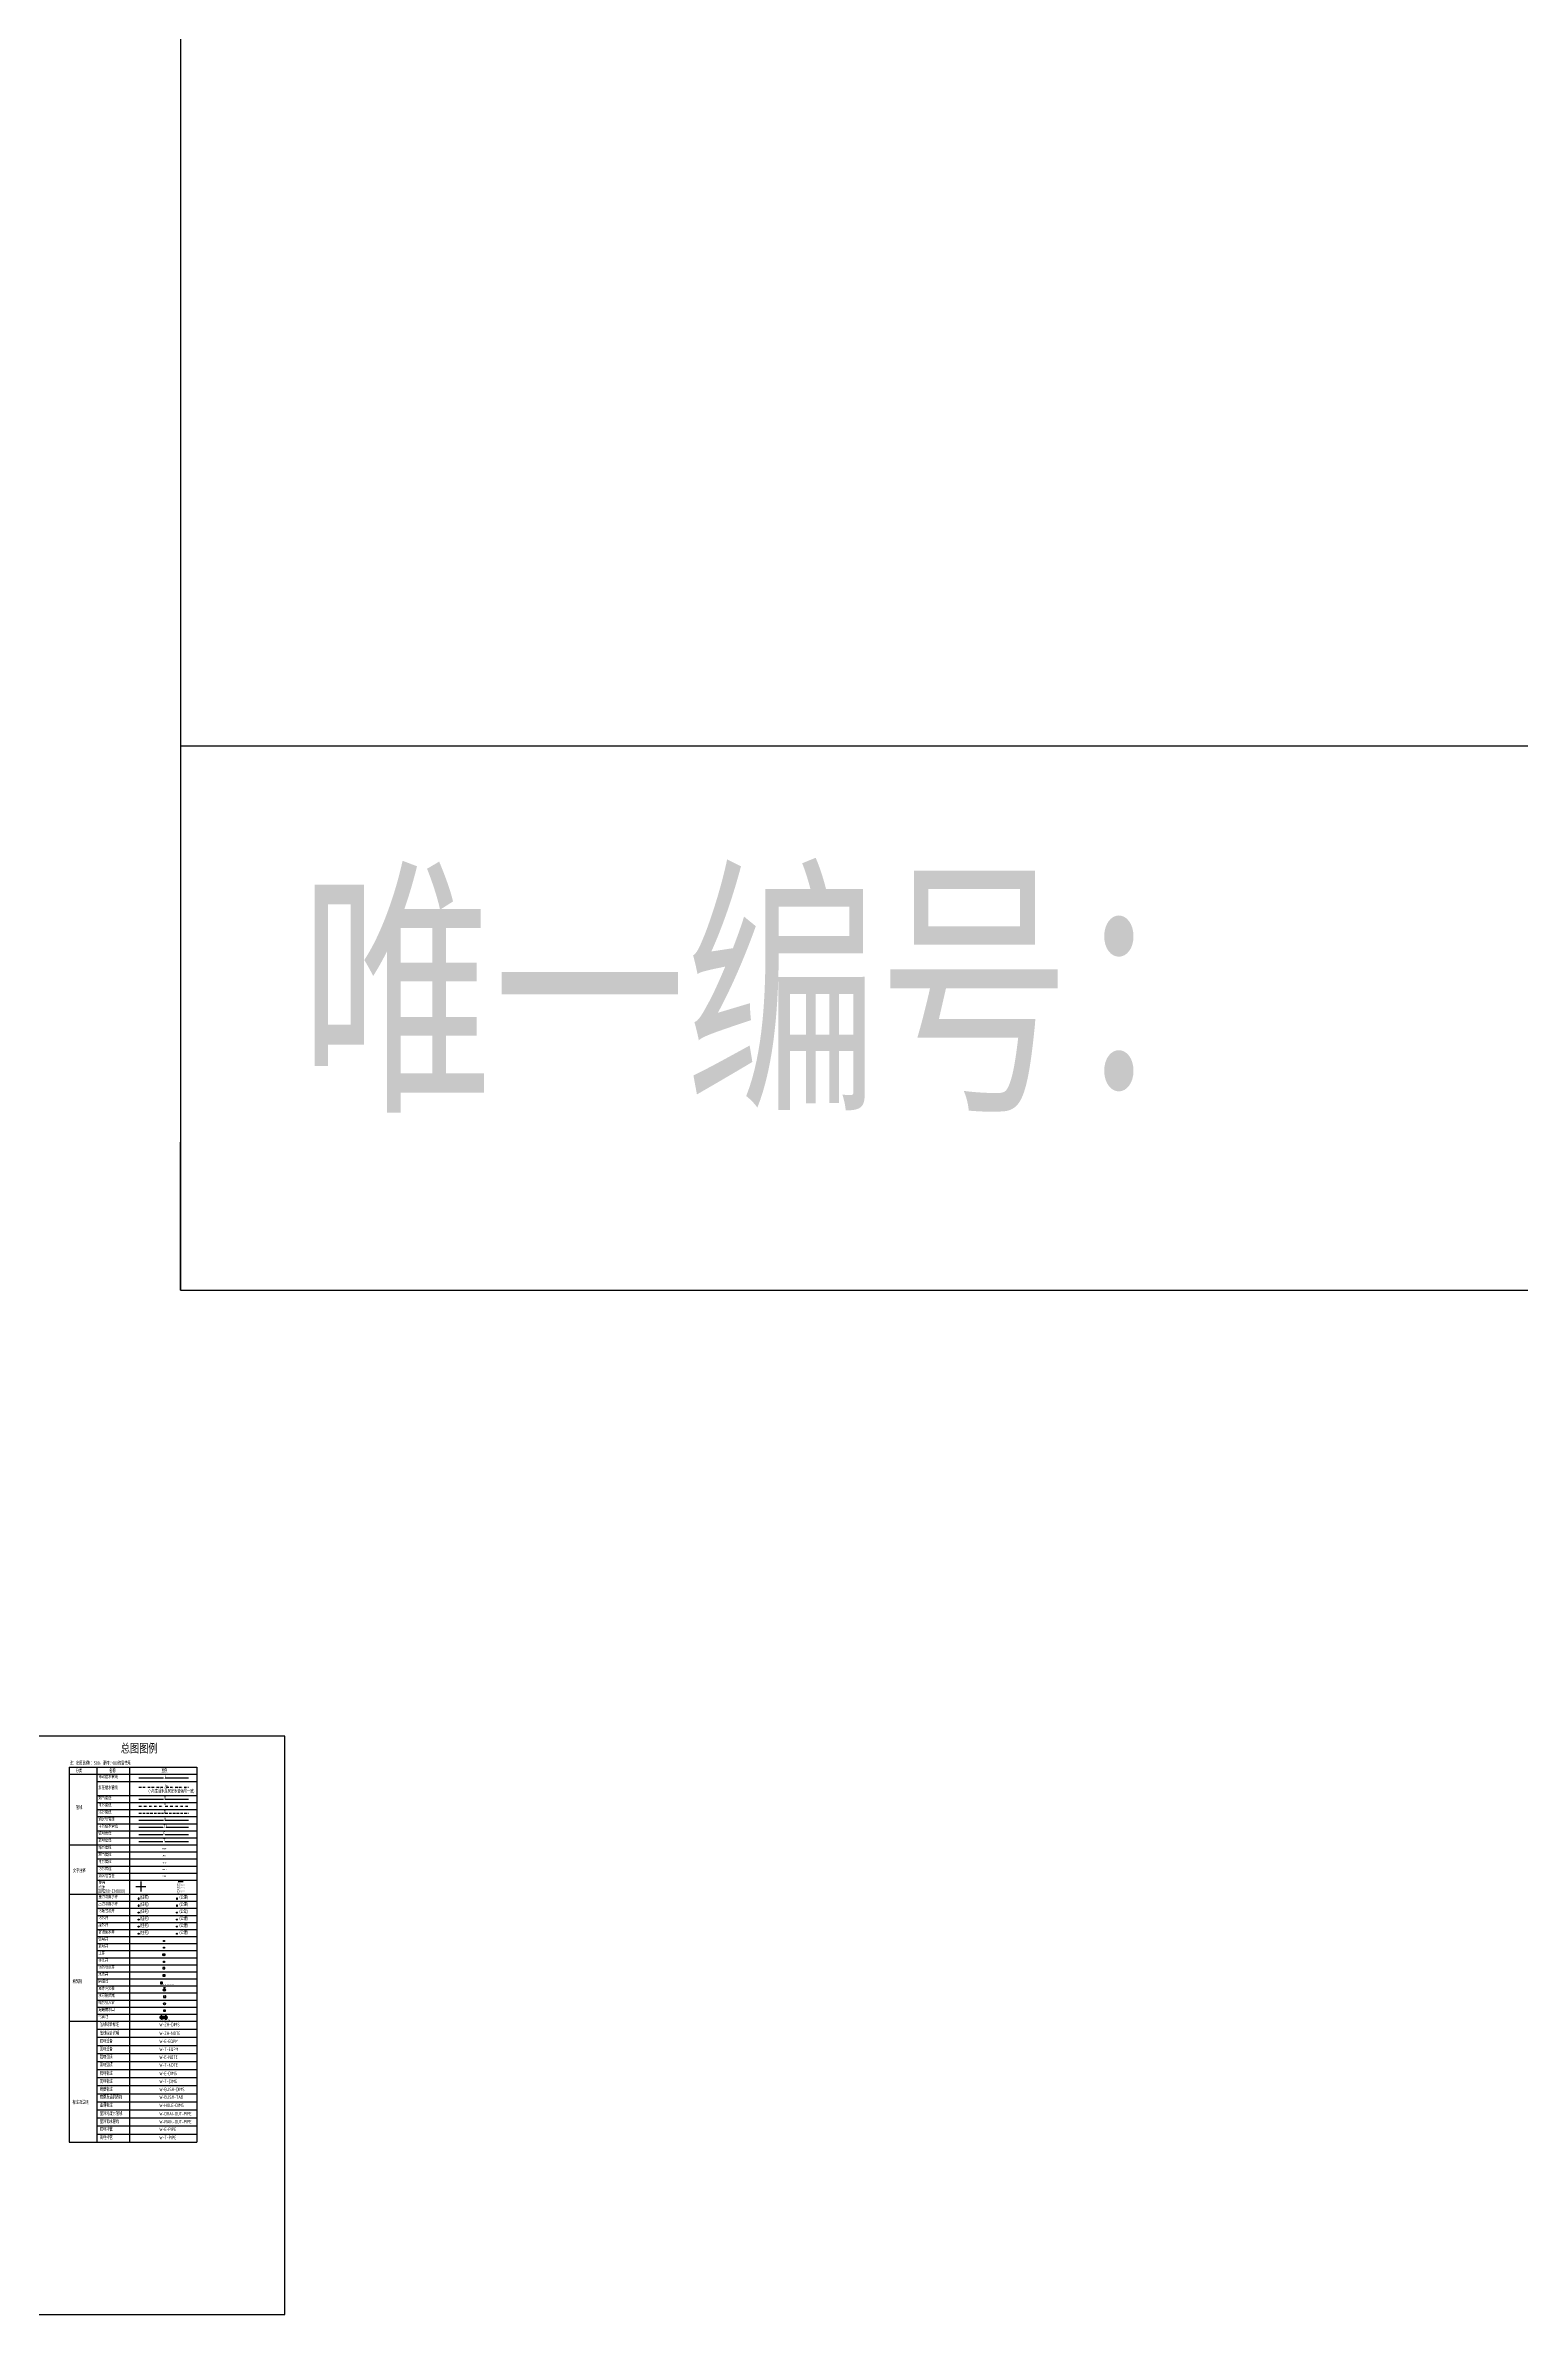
# Model space of a CAD drawing. Header units: millimetres. Extents: x -104227 to 2378000, y -101687 to 2248640.
# Drawn here: x -13395 to 133053, y -101687 to 123524 of the extents above; entities that cross this region are included whole.
import ezdxf
from ezdxf.enums import TextEntityAlignment as Align

# ---------------------------------------------------------------- set-up
doc = ezdxf.new("R2010")
doc.units = ezdxf.units.MM
doc.header["$LTSCALE"] = 500
for name, pattern in [('BORDER', [1.75, 0.5, -0.25, 0.5, -0.25, 0, -0.25]), ('CONTINOUS', [0]), ('DASH', [0.35, 0.25, -0.1]), ('DASHDOT', [1, 0.5, -0.25, 0, -0.25]), ('DASHED', [0.75, 0.5, -0.25])]:
    doc.linetypes.add(name, pattern=pattern)
doc.layers.get('DEFPOINTS').update_dxf_attribs({"color": 9})
doc.layers.add('C-XREF-SLCT', color=7, linetype='Continuous', plot=False)
doc.layers.add('W-HOLE-DIMS', color=120, linetype='Continuous', plot=False)
for name, color, linetype in [('W-BUSH-DIMS', 140, 'Continuous'), ('W-BUSH-TAB', 150, 'Continuous'), ('W-DRAI-DIMS', 51, 'Continuous'), ('W-DRAI-DOME-PIPE', 4, 'DASHED'), ('W-DRAI-EQPM', 50, 'Continuous'), ('W-DRAI-NOTE', 50, 'Continuous'), ('W-DRAI-OUT-PIPE', 4, 'DASHED'), ('W-E-DIMS', 200, 'Continuous'), ('W-E-EQPM', 30, 'Continuous'), ('W-E-NOTE', 80, 'Continuous'), ('W-E-PIPE', 4, 'Continuous'), ('W-FRPT-HYDT', 140, 'Continuous'), ('W-FRPT-HYDT-DIMS', 61, 'Continuous'), ('W-FRPT-HYDT-EQPM', 60, 'Continuous'), ('W-FRPT-HYDT-PIPE', 1, 'Continuous'), ('W-FRPT-NOTE', 60, 'Continuous'), ('W-GAS-DIMS', 201, 'Continuous'), ('W-GAS-NOTE', 200, 'Continuous'), ('W-GAS-PIPE', 2, 'Continuous'), ('W-gx-EN-note', 7, 'CONTINOUS'), ('W-gx-ET-note', 7, 'CONTINOUS'), ('W-NOTE', 40, 'Continuous'), ('W-NOTE-NAME', 40, 'Continuous'), ('W-RAIN-DIMS', 61, 'Continuous'), ('W-RAIN-EQPM', 60, 'Continuous'), ('W-RAIN-NOTE', 60, 'Continuous'), ('W-RAIN-OUT-PIPE', 6, 'DASHDOT'), ('W-RAIN-PIPE', 6, 'DASHDOT'), ('W-RECL-PIPE', 6, 'Continuous'), ('W-T-DIMS', 140, 'Continuous'), ('W-T-EQPM', 20, 'Continuous'), ('W-T-NOTE', 130, 'Continuous'), ('W-T-PIPE', 6, 'Continuous'), ('W-WSUP-COOL-PIPE', 3, 'Continuous'), ('W-WSUP-DIMS', 41, 'Continuous'), ('W-WSUP-EQPM', 40, 'Continuous'), ('W-WSUP-NOTE', 40, 'Continuous'), ('W-ZH-DIMS', 7, 'Continuous'), ('W-ZH-NOTE', 10, 'Continuous')]:
    doc.layers.add(name, color=color, linetype=linetype)
doc.styles.add('Acs', font='', dxfattribs={"width": 0.7})
doc.styles.add('TH-STYLE1', font='', dxfattribs={"width": 0.8})
doc.styles.add('TH-STYLE3', font='tssdeng.shx', dxfattribs={"width": 0.7, "bigfont": 'tssdchn.shx'})
doc.styles.add('W-text', font='', dxfattribs={"width": 0.8})
doc.styles.get('Acs').set_extended_font_data('SimSun')
doc.styles.get('TH-STYLE1').set_extended_font_data('SimSun')
doc.styles.get('W-text').set_extended_font_data('SimSun')
doc.dimstyles.new('w-DN200', dxfattribs={"dimtxt": 1.2, "dimasz": 0.5, "dimexe": 0.5, "dimexo": 0.5, "dimgap": 0.05, "dimtad": 1, "dimdec": 1, "dimzin": 0, "dimdsep": 46, "dimtxsty": 'W-text', "dimblk": 'ARCHTICK', "dimcen": 0.09, "dimdle": 0.5, "dimse1": 1, "dimse2": 1, "dimsd1": 1, "dimsd2": 1, "dimclrd": 256, "dimclre": 256, "dimclrt": 256, "dimadec": 0, "dimazin": 0, "dimtfac": 1, "dimtdec": 1, "dimtmove": 2, "dimatfit": 2, "dimfxl": 0.5, "dimtolj": 1, "dimlwd": -1, "dimlwe": -1, "dimarcsym": 0})
doc.dimstyles.new('w-DN300', dxfattribs={"dimtxt": 1.2, "dimasz": 0.5, "dimexe": 0.5, "dimexo": 0.5, "dimgap": 0.05, "dimtad": 1, "dimdec": 1, "dimzin": 0, "dimdsep": 46, "dimtxsty": 'W-text', "dimblk": 'ARCHTICK', "dimcen": 0.09, "dimdle": 0.5, "dimse1": 1, "dimse2": 1, "dimsd1": 1, "dimsd2": 1, "dimclrd": 256, "dimclre": 256, "dimclrt": 256, "dimadec": 0, "dimazin": 0, "dimtfac": 1, "dimtdec": 1, "dimtmove": 2, "dimatfit": 2, "dimfxl": 0.5, "dimtolj": 1, "dimlwd": -1, "dimlwe": -1, "dimarcsym": 0})
doc.dimstyles.new('w-DN400', dxfattribs={"dimtxt": 1.2, "dimasz": 0.5, "dimexe": 0.5, "dimexo": 0.5, "dimgap": 0.05, "dimtad": 1, "dimdec": 1, "dimzin": 0, "dimdsep": 46, "dimtxsty": 'W-text', "dimblk": 'ARCHTICK', "dimcen": 0.09, "dimdle": 0.5, "dimse1": 1, "dimse2": 1, "dimsd1": 1, "dimsd2": 1, "dimclrd": 256, "dimclre": 256, "dimclrt": 256, "dimadec": 0, "dimazin": 0, "dimtfac": 1, "dimtdec": 1, "dimtmove": 2, "dimatfit": 2, "dimfxl": 0.5, "dimtolj": 1, "dimlwd": -1, "dimlwe": -1, "dimarcsym": 0})
doc.dimstyles.new('w-DN500', dxfattribs={"dimtxt": 1.2, "dimasz": 0.5, "dimexe": 0.5, "dimexo": 0.5, "dimgap": 0.05, "dimtad": 1, "dimdec": 1, "dimzin": 0, "dimdsep": 46, "dimtxsty": 'W-text', "dimblk": 'ARCHTICK', "dimcen": 0.09, "dimdle": 0.5, "dimse1": 1, "dimse2": 1, "dimsd1": 1, "dimsd2": 1, "dimclrd": 256, "dimclre": 256, "dimclrt": 256, "dimadec": 0, "dimazin": 0, "dimtfac": 1, "dimtdec": 1, "dimtmove": 2, "dimatfit": 2, "dimfxl": 0.5, "dimtolj": 1, "dimlwd": -1, "dimlwe": -1, "dimarcsym": 0})
doc.dimstyles.new('w-DN600', dxfattribs={"dimtxt": 1.2, "dimasz": 0.5, "dimexe": 0.5, "dimexo": 0.5, "dimgap": 0.05, "dimtad": 1, "dimdec": 1, "dimzin": 0, "dimdsep": 46, "dimtxsty": 'W-text', "dimblk": 'ARCHTICK', "dimcen": 0.09, "dimdle": 0.5, "dimse1": 1, "dimse2": 1, "dimsd1": 1, "dimsd2": 1, "dimclrd": 256, "dimclre": 256, "dimclrt": 256, "dimadec": 0, "dimazin": 0, "dimtfac": 1, "dimtdec": 1, "dimtmove": 2, "dimatfit": 2, "dimfxl": 0.5, "dimtolj": 1, "dimlwd": -1, "dimlwe": -1, "dimarcsym": 0})
doc.dimstyles.new('w-DN700', dxfattribs={"dimtxt": 1.2, "dimasz": 0.5, "dimexe": 0.5, "dimexo": 0.5, "dimgap": 0.05, "dimtad": 1, "dimdec": 1, "dimzin": 0, "dimdsep": 46, "dimtxsty": 'W-text', "dimblk": 'ARCHTICK', "dimcen": 0.09, "dimdle": 0.5, "dimse1": 1, "dimse2": 1, "dimsd1": 1, "dimsd2": 1, "dimclrd": 256, "dimclre": 256, "dimclrt": 256, "dimadec": 0, "dimazin": 0, "dimtfac": 1, "dimtdec": 1, "dimtmove": 2, "dimatfit": 2, "dimfxl": 0.5, "dimtolj": 1, "dimlwd": -1, "dimlwe": -1, "dimarcsym": 0})
doc.dimstyles.new('w-DN800', dxfattribs={"dimtxt": 1.2, "dimasz": 0.5, "dimexe": 0.5, "dimexo": 0.5, "dimgap": 0.05, "dimtad": 1, "dimdec": 1, "dimzin": 0, "dimdsep": 46, "dimtxsty": 'W-text', "dimblk": 'ARCHTICK', "dimcen": 0.09, "dimdle": 0.5, "dimse1": 1, "dimse2": 1, "dimsd1": 1, "dimsd2": 1, "dimclrd": 256, "dimclre": 256, "dimclrt": 256, "dimadec": 0, "dimazin": 0, "dimtfac": 1, "dimtdec": 1, "dimtmove": 2, "dimatfit": 2, "dimfxl": 0.5, "dimtolj": 1, "dimlwd": -1, "dimlwe": -1, "dimarcsym": 0})

# ---------------------------------------------------------------- blocks, each defined once
blk = doc.blocks.new('*U131')
at = {"layer": 'W-WSUP-DIMS', "style": 'TH-STYLE1', "width": 0.8}
blk.add_text('DN100', height=1.25, dxfattribs=at).set_placement((0.5, 0.4))
blk = doc.blocks.new('*U134')
at = {"layer": 'W-DRAI-DIMS', "style": 'TH-STYLE1', "width": 0.8}
blk.add_text('DN200', height=1.25, dxfattribs=at).set_placement((0.7, 0.4))
blk = doc.blocks.new('*U135')
at = {"layer": 'W-FRPT-HYDT-DIMS', "style": 'TH-STYLE1', "width": 0.8}
blk.add_text('DN100', height=1.25, dxfattribs=at).set_placement((0.5, 0.8))
blk = doc.blocks.new('*U133')
at = {"layer": 'W-RAIN-DIMS', "style": 'TH-STYLE1', "width": 0.8}
blk.add_text('DN200', height=1.25, dxfattribs=at).set_placement((0.4, 0.3))
blk = doc.blocks.new('*U132')
at = {"layer": 'W-GAS-DIMS', "style": 'TH-STYLE1', "width": 0.8}
blk.add_text('DN80', height=1.25, dxfattribs=at).set_placement((0.5, 0.8))
blk = doc.blocks.new('*U126')
at = {"layer": 'W-DRAI-NOTE'}
for p, q in [((-5, 0), (0, 0)), ((0, 5), (0, 0)), ((0, 0), (5, 0)), ((0, 0), (0, -5))]:
    blk.add_line(p, q, dxfattribs=at)
blk = doc.blocks.new('*D246')
at = {"layer": 'DEFPOINTS', "color": 0, "transparency": 16777216}
for p in [(-217, -58691), (283, -58691), (283, -58768)]:
    blk.add_point(p, dxfattribs=at)
at = {"transparency": 16777216, "insert": (33, -58866), "char_height": 120, "attachment_point": 5, "style": 'TH-STYLE3'}
blk.add_mtext('\\A1;DN200-500.0', dxfattribs=at)
blk = doc.blocks.new('_ArchTick')
at = {"color": 0, "linetype": 'ByBlock', "const_width": 0.4}
blk.add_lwpolyline([(-0.5, -0.5), (0.5, 0.5)], dxfattribs=at)
blk = doc.blocks.new('*D247')
at = {"layer": 'DEFPOINTS', "color": 0, "transparency": 16777216}
for p in [(-217, -58768), (283, -58768), (283, -58845)]:
    blk.add_point(p, dxfattribs=at)
at = {"transparency": 16777216, "insert": (33, -59018), "char_height": 120, "attachment_point": 5, "style": 'TH-STYLE3'}
blk.add_mtext('\\A1;DN300-500.0', dxfattribs=at)
blk = doc.blocks.new('*D248')
at = {"layer": 'DEFPOINTS', "color": 0, "transparency": 16777216}
for p in [(-217, -58845), (283, -58845), (283, -58922)]:
    blk.add_point(p, dxfattribs=at)
at = {"transparency": 16777216, "insert": (33, -59159), "char_height": 120, "attachment_point": 5, "style": 'TH-STYLE3'}
blk.add_mtext('\\A1;DN400-500.0', dxfattribs=at)
blk = doc.blocks.new('*D249')
at = {"layer": 'DEFPOINTS', "color": 0, "transparency": 16777216}
for p in [(-217, -58922), (283, -58922), (283, -58999)]:
    blk.add_point(p, dxfattribs=at)
at = {"transparency": 16777216, "insert": (33, -59317), "char_height": 120, "attachment_point": 5, "style": 'TH-STYLE3'}
blk.add_mtext('\\A1;DN500-500.0', dxfattribs=at)
blk = doc.blocks.new('*D250')
at = {"layer": 'DEFPOINTS', "color": 0, "transparency": 16777216}
for p in [(-217, -58999), (283, -58999), (283, -59075)]:
    blk.add_point(p, dxfattribs=at)
at = {"transparency": 16777216, "insert": (33, -59493), "char_height": 120, "attachment_point": 5, "style": 'TH-STYLE3'}
blk.add_mtext('\\A1;DN600-500.0', dxfattribs=at)
blk = doc.blocks.new('*D251')
at = {"layer": 'DEFPOINTS', "color": 0, "transparency": 16777216}
for p in [(-217, -59075), (283, -59075), (283, -59152)]:
    blk.add_point(p, dxfattribs=at)
at = {"transparency": 16777216, "insert": (33, -59678), "char_height": 120, "attachment_point": 5, "style": 'TH-STYLE3'}
blk.add_mtext('\\A1;DN700-500.0', dxfattribs=at)
blk = doc.blocks.new('*D252')
at = {"layer": 'DEFPOINTS', "color": 0, "transparency": 16777216}
for p in [(-217, -59152), (283, -59152), (283, -59229)]:
    blk.add_point(p, dxfattribs=at)
at = {"transparency": 16777216, "insert": (33, -59829), "char_height": 120, "attachment_point": 5, "style": 'TH-STYLE3'}
blk.add_mtext('\\A1;DN800-500.0', dxfattribs=at)
blk = doc.blocks.new('*U271')
at = {"layer": 'W-NOTE'}
blk.add_lwpolyline([(0, 0), (1146, 0), (1146, 574), (0, 574)], close=True, dxfattribs=at)
blk = doc.blocks.new('总图含油废水井')
h = blk.add_hatch(color=8)
edge = h.paths.add_edge_path()
edge.add_arc((0, 0), 0.5, 0, 360)
at = {"layer": 'DEFPOINTS'}
for p, q in [((-0.1, 0), (0.1, 0)), ((0, 0.1), (0, -0.1))]:
    blk.add_line(p, q, dxfattribs=at)
at = {"layer": 'W-DRAI-EQPM'}
blk.add_circle((0, 0), 0.5, dxfattribs=at)
blk = doc.blocks.new('*U186')
blk.add_hatch(color=256).paths.add_polyline_path([(-410, 85), (-410, -85), (0, 0)])
for p in [(-410, 85), (-410, -85)]:
    blk.add_line(p, (0, 0))
blk.add_lwpolyline([(0, -85), (0, 85), (-410, 85), (-410, -85)], close=True)
blk = doc.blocks.new('总图原有市政消火栓')
at = {"layer": 'W-FRPT-HYDT'}
h = blk.add_hatch(color=256, dxfattribs=at)
edge = h.paths.add_edge_path()
edge.add_ellipse((0, 0), major_axis=(0.849, 0.849), ratio=1, start_angle=360, end_angle=540)
edge.add_line((-0.8, -0.8), (0.8, 0.8))
for p, q in [((1, 2), (-1, 2)), ((0.8, 0.8), (-0.8, -0.8)), ((0.8, 0.8), (-0.8, -0.8)), ((0.8, 0.8), (-0.8, -0.8)), ((0.8, 0.8), (-0.8, -0.8)), ((0.8, 0.8), (-0.8, -0.8)), ((0, 0), (0, 2))]:
    blk.add_line(p, q, dxfattribs=at)
blk.add_ellipse((0, 0), major_axis=(0.849, 0.849), ratio=1, start_param=5.497787, end_param=11.780972, dxfattribs=at)
blk = doc.blocks.new('*U211')
for p, q in [((438, 581), (279, 422)), ((500, 360), (359, 501)), ((500, 360), (641, 501)), ((562, 581), (721, 422)), ((1238, 581), (1079, 422)), ((1300, 360), (1159, 501)), ((1300, 360), (1441, 501)), ((1362, 581), (1521, 422)), ((2038, 581), (1879, 422)), ((2100, 360), (1959, 501)), ((2100, 360), (2241, 501)), ((2162, 581), (2321, 422))]:
    blk.add_line(p, q)
blk.add_lwpolyline([(0, -1250), (2600, -1250), (2600, 0), (0, 0)], close=True)
at = {"layer": 'W-FRPT-HYDT-PIPE'}
for p, q in [((500, 360), (500, 0)), ((1300, 360), (1300, 0)), ((2100, 360), (2100, 0))]:
    blk.add_line(p, q, dxfattribs=at)
blk = doc.blocks.new('*U123')
at = {"layer": 'W-WSUP-NOTE'}
blk.add_circle((0, 0), 1, dxfattribs=at)
at = {"layer": 'W-NOTE', "style": 'TH-STYLE1', "width": 0.8}
blk.add_text('X', height=1.25, dxfattribs=at).set_placement((-0.5, -0.6))
blk = doc.blocks.new('总图道路雨水口')
at = {"layer": 'W-RAIN-EQPM'}
blk.add_hatch(color=256, dxfattribs=at).paths.add_polyline_path([(-1, -1), (0, -1), (0, 0), (-1, 0)])
blk.add_line((0, 0), (0, -1), dxfattribs=at)
blk.add_lwpolyline([(-1, -1), (1, -1), (1, 0), (-1, 0)], close=True, dxfattribs=at)
blk = doc.blocks.new('*U128')
at = {"color": 9, "linetype": 'DASH', "ltscale": 0.2}
blk.add_lwpolyline([(0.3, 1), (5.7, 1), (5.7, -1), (0.3, -1)], close=True, dxfattribs=at)
for centre in [(1.8, 0), (4, 0), (5.2, 0)]:
    blk.add_circle(centre, 0.48, dxfattribs=at)
at = {"ltscale": 0.5}
for centre in [(1.8, 0), (4, 0), (5.2, 0)]:
    blk.add_circle(centre, 0.35, dxfattribs=at)
at = {"layer": 'DEFPOINTS'}
for points in [[(-0.5, 0), (-0.6, -0.1), (-0.6, 0.1), (-0.5, 0), (0, 0), (-1, 0)], [(0.7, 1.8), (0.6, 1.9), (0.7, 1.9), (0.7, 1.8), (0.7, 1.3), (0.7, 2.3)], [(5.3, 1.8), (5.4, 1.7), (5.3, 1.7), (5.3, 1.8), (5.3, 2.3), (5.3, 1.3)], [(6.4, 0), (6.3, -0.1), (6.3, 0.1), (6.4, 0), (6.9, 0), (5.9, 0)], [(0.7, -1.7), (0.6, -1.8), (0.7, -1.8), (0.7, -1.7), (0.7, -1.2), (0.7, -2.2)], [(5.3, -1.8), (5.4, -1.7), (5.3, -1.7), (5.3, -1.8), (5.3, -2.3), (5.3, -1.3)]]:
    blk.add_lwpolyline(points, dxfattribs=at)
blk.add_lwpolyline([(0, 1.3), (6, 1.3), (6, -1.3), (0, -1.3)], close=True, dxfattribs=at)
at = {"layer": 'W-DRAI-EQPM', "color": 10}
blk.add_lwpolyline([(0.1, 1.2), (5.9, 1.2), (5.9, -1.2), (0.1, -1.2)], close=True, dxfattribs=at)
at = {"layer": 'DEFPOINTS', "style": 'TH-STYLE1', "width": 0.8}
blk.add_text('尺寸6×2.6×1.95m，有效容积16立方', height=0.5, dxfattribs=at).set_placement((-0.2, -2.5), align=Align.MIDDLE_LEFT)
blk = doc.blocks.new('*U130')
at = {"color": 1}
blk.add_lwpolyline([(0, 0.7), (0, -0.7), (1.9, -0.7), (1.9, 0.7)], close=True, dxfattribs=at)
at = {"color": 9, "linetype": 'DASH', "ltscale": 0.2}
blk.add_lwpolyline([(0.2, 0.5), (0.2, -0.5), (1.7, -0.5), (1.7, 0.5)], close=True, dxfattribs=at)
at = {"layer": 'DEFPOINTS'}
blk.add_lwpolyline([(-0.1, 0.8), (-0.1, -0.8), (2, -0.8), (2, 0.8)], close=True, dxfattribs=at)
at = {"layer": 'DEFPOINTS', "style": 'TH-STYLE1', "width": 0.8}
blk.add_text('平面尺寸1.36×1.86，有效容积0.9立方，设计秒流量1L/s.', height=0.5, dxfattribs=at).set_placement((-0.2, -1.3), align=Align.MIDDLE_LEFT)
blk = doc.blocks.new('总图污水井')
at = {"layer": 'DEFPOINTS'}
for p, q in [((-0.1, 0), (0.1, 0)), ((0, 0.1), (0, -0.1))]:
    blk.add_line(p, q, dxfattribs=at)
at = {"layer": 'W-DRAI-EQPM'}
blk.add_circle((0, 0), 0.5, dxfattribs=at)
blk = doc.blocks.new('总图重力流雨水井')
at = {"layer": 'DEFPOINTS'}
for p, q in [((-0.1, -0.1), (0.1, 0.1)), ((-0.1, 0.1), (0.1, -0.1))]:
    blk.add_line(p, q, dxfattribs=at)
at = {"layer": 'W-RAIN-EQPM'}
blk.add_lwpolyline([(-0.5, -0.5), (0.5, -0.5), (0.5, 0.5), (-0.5, 0.5)], close=True, dxfattribs=at)
blk = doc.blocks.new('*U1028')
at = {"layer": 'DEFPOINTS'}
for p, q in [((-0.1, -0.1), (0.1, 0.1)), ((-0.1, 0.1), (0.1, -0.1))]:
    blk.add_line(p, q, dxfattribs=at)
at = {"layer": 'W-RAIN-EQPM'}
blk.add_lwpolyline([(-0.5, -0.5), (0.5, -0.5), (0.5, 0.5), (-0.5, 0.5)], close=True, dxfattribs=at)
blk = doc.blocks.new('总体重力流雨水井')
at = {"layer": 'W-RAIN-EQPM', "xscale": 100, "yscale": 100, "zscale": 100}
blk.add_blockref('*U1028', (0, 0), dxfattribs=at)
at = {"layer": 'DEFPOINTS', "style": 'TH-STYLE1', "width": 0.7}
blk.add_attdef('-', (79, 28), '', height=50, dxfattribs=at)
blk = doc.blocks.new('*U288')
h = blk.add_hatch(color=8)
h.paths.add_polyline_path([(-50, -50), (50, -50), (50, 50), (-50, 50)])
edge = h.paths.add_edge_path(flags=16)
edge.add_line((-7, -7), (7, 7))
at = {"layer": 'W-RAIN-EQPM', "xscale": 100, "yscale": 100, "zscale": 100}
blk.add_blockref('*U1028', (0, 0), dxfattribs=at)
at = {"layer": 'DEFPOINTS', "style": 'TH-STYLE1', "width": 0.7}
blk.add_attdef('-', (79, 28), '', height=50, dxfattribs=at)
blk = doc.blocks.new('总图压力流雨水井')
blk.add_hatch(color=8).paths.add_polyline_path([(-0.5, -0.5), (0.5, -0.5), (0.5, 0.5), (-0.5, 0.5)])
at = {"layer": 'DEFPOINTS'}
for p, q in [((-0.1, -0.1), (0.1, 0.1)), ((-0.1, 0.1), (0.1, -0.1))]:
    blk.add_line(p, q, dxfattribs=at)
at = {"layer": 'W-RAIN-EQPM'}
blk.add_lwpolyline([(-0.5, -0.5), (0.5, -0.5), (0.5, 0.5), (-0.5, 0.5)], close=True, dxfattribs=at)
blk = doc.blocks.new('总图污废合流井')
at = {"layer": 'DEFPOINTS'}
for p, q in [((-0.1, 0), (0.1, 0)), ((0, 0.1), (0, -0.1))]:
    blk.add_line(p, q, dxfattribs=at)
at = {"layer": 'W-DRAI-EQPM'}
blk.add_circle((0, 0), 0.5, dxfattribs=at)
blk = doc.blocks.new('总图废水井')
at = {"layer": 'DEFPOINTS'}
for p, q in [((-0.1, 0), (0.1, 0)), ((0, 0.1), (0, -0.1))]:
    blk.add_line(p, q, dxfattribs=at)
at = {"layer": 'W-DRAI-EQPM'}
for p, q in [((0.4, 0.4), (-0.4, -0.4)), ((-0.4, 0.4), (0.3, -0.3))]:
    blk.add_line(p, q, dxfattribs=at)
blk.add_circle((0, 0), 0.5, dxfattribs=at)
blk = doc.blocks.new('总体含油废水井')
h = blk.add_hatch(color=8)
edge = h.paths.add_edge_path()
edge.add_arc((0, 1), 50, 0, 360)
edge = h.paths.add_edge_path(flags=16)
edge.add_line((-10, 0), (10, 0))
edge = h.paths.add_edge_path(flags=16)
edge.add_line((0, 10), (0, -10))
at = {"layer": 'W-DRAI-EQPM', "xscale": 100, "yscale": 100, "zscale": 100}
blk.add_blockref('总图污水井', (0, 0), dxfattribs=at)
at = {"layer": 'DEFPOINTS', "style": 'TH-STYLE1', "width": 0.7}
blk.add_attdef('1', (72, 32), '', height=50, dxfattribs=at)
blk = doc.blocks.new('总体污废合流井')
at = {"layer": 'W-DRAI-EQPM', "xscale": 100, "yscale": 100, "zscale": 100}
blk.add_blockref('总图污水井', (0, 0), dxfattribs=at)
at = {"layer": 'DEFPOINTS', "style": 'TH-STYLE1', "width": 0.7}
blk.add_attdef('-', (72, 32), '', height=50, dxfattribs=at)
blk = doc.blocks.new('总体污水井')
at = {"layer": 'W-DRAI-EQPM', "xscale": 100, "yscale": 100, "zscale": 100}
blk.add_blockref('总图污水井', (0, 0), dxfattribs=at)
at = {"layer": 'DEFPOINTS', "style": 'TH-STYLE1', "width": 0.7}
blk.add_attdef('1', (72, 32), '', height=50, dxfattribs=at)
blk = doc.blocks.new('总体废水井')
at = {"layer": 'W-DRAI-EQPM'}
for p, q in [((35, -35), (-35, 35)), ((-35, -35), (35, 35))]:
    blk.add_line(p, q, dxfattribs=at)
at = {"layer": 'W-DRAI-EQPM', "xscale": 100, "yscale": 100, "zscale": 100}
blk.add_blockref('总图污水井', (0, 0), dxfattribs=at)
at = {"layer": 'DEFPOINTS', "style": 'TH-STYLE1', "width": 0.7}
blk.add_attdef('1', (72, 31), '', height=50, dxfattribs=at)
blk = doc.blocks.new('*U281')
for p, q in [((-0.5, -0.5), (0.5, 0.5)), ((-0.5, 0.5), (0.5, -0.5)), ((-0.5, 0.5), (0.5, 0.5)), ((-0.5, -0.5), (-0.5, 0.5)), ((0.5, 0.5), (0.5, -0.5)), ((0.5, -0.5), (-0.5, -0.5))]:
    blk.add_line(p, q)
blk.add_circle((0, 0), 0.35)
blk = doc.blocks.new('弱电井')
for p, q in [((-0.5, 0.5), (0.5, 0.5)), ((-0.5, -0.5), (-0.5, 0.5)), ((0.5, 0.5), (0.5, -0.5)), ((0.5, -0.5), (-0.5, -0.5))]:
    blk.add_line(p, q)
blk.add_circle((0, 0), 0.35)
blk = doc.blocks.new('工井')
for p, q in [((-1735, -66036), (-1535, -65886)), ((-1735, -65886), (-1535, -66036)), ((-1735, -65886), (-1535, -65886)), ((-1735, -66036), (-1735, -65886)), ((-1535, -66036), (-1735, -66036)), ((-1535, -65886), (-1535, -66036))]:
    blk.add_line(p, q)
blk = doc.blocks.new('手孔井')
for p, q in [((-1685, -66736), (-1565, -66616)), ((-1685, -66616), (-1565, -66736)), ((-1685, -66616), (-1565, -66616)), ((-1685, -66736), (-1685, -66616)), ((-1565, -66736), (-1685, -66736)), ((-1565, -66616), (-1565, -66736))]:
    blk.add_line(p, q)
blk = doc.blocks.new('AcsAcadShareArea')
for points in [[(0, 0), (118900, 0), (118900, 85000), (0, 85000)], [(0, 0), (6893, 0), (6893, 2699), (0, 2699)], [(0, 733), (0, 733), (0, 0), (0, 0)]]:
    blk.add_lwpolyline(points, close=True)
at = {"insert": (597, 1991), "char_height": 1000, "width": 6073.9, "attachment_point": 1, "style": 'Acs'}
blk.add_mtext('唯一编号：', dxfattribs=at)
at = {"style": 'Acs', "width": 0.8}
blk.add_attdef('唯一编号', (7537, 861), '', height=1000, dxfattribs=at)

msp = doc.modelspace()

# ---------------------------------------------------------------- linework, layer by layer
for p, q in [((-11021.8, -47364.75), (1612.16, -47364.75)), ((-11021.8, -47364.75), (-11021.8, -84564.75)), ((-11021.8, -48064.75), (1612.16, -48064.75)), ((-8286.49, -47364.75), (-8286.49, -72564.75)), ((-8286.49, -48764.75), (1612.16, -48764.75)), ((-5051.18, -47364.75), (-5051.18, -72564.75)), ((1612.16, -47364.75), (1612.16, -72564.75)), ((-8286.49, -50164.75), (1612.16, -50164.75)), ((-8286.49, -50864.75), (1612.16, -50864.75)), ((-8286.49, -51564.75), (1612.16, -51564.75)), ((-8286.49, -52264.75), (1612.16, -52264.75)), ((-8286.49, -52964.75), (1612.16, -52964.75)), ((-8286.49, -53664.75), (1612.16, -53664.75)), ((-11021.8, -55064.75), (1612.16, -55064.75)), ((-8286.49, -54364.75), (1612.16, -54364.75)), ((-8286.49, -55764.75), (1612.16, -55764.75)), ((-8286.49, -56464.75), (1612.16, -56464.75)), ((-8286.49, -57164.75), (1612.16, -57164.75)), ((-8286.49, -57864.75), (1612.16, -57864.75)), ((-11021.8, -59964.75), (1612.16, -59964.75)), ((-8286.49, -58564.75), (1612.16, -58564.75)), ((-8286.49, -60664.75), (1612.16, -60664.75)), ((-7996.58, -59964.75), (1612.16, -59964.75)), ((-216.94, -58691), (283.06, -58691)), ((-8286.49, -61364.75), (1612.16, -61364.75)), ((-8286.49, -62064.75), (1612.16, -62064.75)), ((-8286.49, -62764.75), (1612.16, -62764.75)), ((-8286.49, -63464.75), (1612.16, -63464.75)), ((-8286.49, -64164.75), (1612.16, -64164.75)), ((-8286.49, -64864.75), (1612.16, -64864.75)), ((-8286.49, -65564.75), (1612.16, -65564.75)), ((-8286.49, -66264.75), (1612.16, -66264.75)), ((-8286.49, -66964.75), (1612.16, -66964.75)), ((-8286.49, -67664.75), (1612.16, -67664.75)), ((-8286.49, -68364.75), (1612.16, -68364.75)), ((-8286.49, -69064.75), (1612.16, -69064.75)), ((-8286.49, -69764.75), (1612.16, -69764.75)), ((-8286.49, -70464.75), (1612.16, -70464.75)), ((-8286.49, -71164.75), (1612.16, -71164.75)), ((-8286.49, -71864.75), (1612.16, -71864.75)), ((-11021.8, -72564.75), (1612.16, -72564.75)), ((-8286.49, -72564.75), (-8286.49, -84564.75)), ((-8286.49, -73364.75), (1612.16, -73364.75)), ((-8286.49, -74164.75), (1612.16, -74164.75)), ((-5051.18, -72564.75), (-5051.18, -84564.75)), ((1612.16, -72564.75), (1612.16, -84564.75)), ((-8286.49, -74964.75), (1612.16, -74964.75)), ((-8286.49, -75764.75), (1612.16, -75764.75)), ((-8286.49, -76564.75), (1612.16, -76564.75)), ((-8286.49, -77364.75), (1612.16, -77364.75)), ((-8286.49, -78164.75), (1612.16, -78164.75)), ((-8286.49, -78964.75), (1612.16, -78964.75)), ((-8286.49, -79764.75), (1612.16, -79764.75)), ((-8286.49, -80564.75), (1612.16, -80564.75)), ((-8286.49, -81364.75), (1612.16, -81364.75)), ((-8286.49, -82164.75), (1612.16, -82164.75)), ((-8286.49, -82964.75), (1612.16, -82964.75)), ((-11021.8, -84564.75), (1612.16, -84564.75)), ((-8286.49, -83764.75), (1612.16, -83764.75)), ((-8286.49, -84564.75), (1612.16, -84564.75))]:
    msp.add_line(p, q)
at = {"layer": 'W-DRAI-DOME-PIPE'}
for p, q in [((-4115.75, -51924.99), (-1694.66, -51924.99)), ((-1501.47, -51924.99), (788.75, -51924.99))]:
    msp.add_line(p, q, dxfattribs=at)
at = {"layer": 'W-DRAI-EQPM'}
msp.add_lwpolyline([(-1745.26, -67228.06), (-1745.26, -67378.06), (-1545.26, -67378.06), (-1545.26, -67228.06)], close=True, dxfattribs=at)
at = {"layer": 'W-E-PIPE'}
for p, q in [((-4115.75, -54024.99), (-1738.82, -54024.99)), ((-1525.99, -54024.99), (788.75, -54024.99))]:
    msp.add_line(p, q, dxfattribs=at)
at = {"layer": 'W-FRPT-HYDT-PIPE'}
for p, q in [((-4115.75, -52624.99), (-1694.66, -52624.99)), ((-1501.47, -52624.99), (788.75, -52624.99))]:
    msp.add_line(p, q, dxfattribs=at)
at = {"layer": 'W-GAS-PIPE'}
for p, q in [((-4115.75, -50524.99), (-1694.66, -50524.99)), ((-1501.47, -50524.99), (788.75, -50524.99))]:
    msp.add_line(p, q, dxfattribs=at)
at = {"layer": 'W-RAIN-PIPE'}
for p, q in [((-4115.75, -51224.99), (-1694.66, -51224.99)), ((-1501.47, -51224.99), (788.75, -51224.99))]:
    msp.add_line(p, q, dxfattribs=at)
at = {"layer": 'W-RECL-PIPE'}
for p, q in [((-4115.75, -53324.99), (-1739.43, -53324.99)), ((-1424.83, -53324.99), (788.75, -53324.99))]:
    msp.add_line(p, q, dxfattribs=at)
at = {"layer": 'W-T-PIPE'}
for p, q in [((-4115.75, -54724.99), (-1745.62, -54724.99)), ((-1528.52, -54724.99), (788.75, -54724.99))]:
    msp.add_line(p, q, dxfattribs=at)
at = {"layer": 'W-WSUP-COOL-PIPE'}
for p, q in [((-4115.75, -48424.99), (-1694.66, -48424.99)), ((-1501.47, -48424.99), (788.75, -48424.99))]:
    msp.add_line(p, q, dxfattribs=at)
at = {"layer": 'W-WSUP-COOL-PIPE', "linetype": 'BORDER'}
for p, q in [((-4115.75, -49324.99), (-1695.12, -49324.99)), ((-1394.94, -49324.99), (788.75, -49324.99))]:
    msp.add_line(p, q, dxfattribs=at)

# ---------------------------------------------------------------- block references
at = {"xscale": 100, "yscale": 100, "zscale": 100}
msp.add_blockref('*U128', (-1961.32, -72191.37), dxfattribs=at)
at = {"layer": 'C-XREF-SLCT', "xscale": 20, "yscale": 20, "zscale": 20}
msp.add_blockref('AcsAcadShareArea', (0.06, 0.04), dxfattribs=at)
at = {"layer": 'W-DRAI-DIMS', "xscale": 100, "yscale": 100, "zscale": 100}
msp.add_blockref('*U134', (-1877.59, -57610.69), dxfattribs=at)
at = {"layer": 'W-DRAI-EQPM', "xscale": 100, "yscale": 100, "zscale": 100}
for name, p in [('总图污废合流井', (-4144.2, -61782.38)), ('总图污水井', (-4144.2, -62482.38)), ('总图含油废水井', (-4144.2, -63882.38)), ('总图废水井', (-4144.2, -63181.86)), ('*U130', (-1971.52, -68777.83))]:
    msp.add_blockref(name, p, dxfattribs=at)
at = {"layer": 'W-DRAI-EQPM'}
for name, p, values in [('总体污废合流井', (-345.22, -61782.6), {'-': '-'}), ('总体污水井', (-345.22, -62482.38), {'1': '-'}), ('总体含油废水井', (-345.22, -63882.9), {'1': '-'}), ('总体废水井', (-345.22, -63181.86), {'1': '-'})]:
    msp.add_blockref(name, p, dxfattribs=at).add_auto_attribs(values)
at = {"layer": 'W-DRAI-NOTE', "xscale": 100, "yscale": 100, "zscale": 100}
msp.add_blockref('*U126', (-3914.94, -59207.25), dxfattribs=at)
at = {"layer": 'W-FRPT-HYDT', "xscale": 100, "yscale": 100, "zscale": 100}
for name, p in [('总图原有市政消火栓', (-1591.07, -69467.08)), ('*U123', (-1580.89, -70829.4))]:
    msp.add_blockref(name, p, dxfattribs=at)
at = {"layer": 'W-FRPT-HYDT-DIMS', "xscale": 100, "yscale": 100, "zscale": 100}
msp.add_blockref('*U135', (-1868.2, -58327.78), dxfattribs=at)
at = {"layer": 'W-FRPT-HYDT-EQPM', "xscale": 0.1000000000931323, "yscale": 0.1000000000931323, "zscale": 0.1000000000931323}
msp.add_blockref('*U211', (-1693.41, -70098.21), dxfattribs=at)
at = {"layer": 'W-GAS-DIMS', "xscale": 100, "yscale": 100, "zscale": 100}
msp.add_blockref('*U132', (-1823.02, -56272.92), dxfattribs=at)
at = {"layer": 'W-gx-EN-note', "xscale": 100, "yscale": 100, "zscale": 100}
msp.add_blockref('弱电井', (-1635.34, -65280.72), dxfattribs=at)
at = {"layer": 'W-gx-ET-note', "xscale": 100, "yscale": 100, "zscale": 100}
msp.add_blockref('*U281', (-1635.34, -64605.76), dxfattribs=at)
at = {"layer": 'W-gx-ET-note'}
for name, p in [('工井', (0, 0)), ('手孔井', (-10, 0))]:
    msp.add_blockref(name, p, dxfattribs=at)
at = {"layer": 'W-NOTE', "xscale": 100, "yscale": 100, "zscale": 100}
msp.add_blockref('*U271', (-104227.21, -101687.21), dxfattribs=at)
at = {"layer": 'W-RAIN-DIMS', "xscale": 100, "yscale": 100, "zscale": 100}
msp.add_blockref('*U133', (-1821.99, -56932.48), dxfattribs=at)
at = {"layer": 'W-RAIN-EQPM', "xscale": 100, "yscale": 100, "zscale": 100}
for name, p in [('总图重力流雨水井', (-4147.79, -60395.93)), ('总图压力流雨水井', (-4147.79, -61095.93)), ('总图道路雨水口', (-1575.4, -71472.21))]:
    msp.add_blockref(name, p, dxfattribs=at)
at = {"layer": 'W-RAIN-EQPM'}
ref = msp.add_blockref('总体重力流雨水井', (-345.23, -60395.93), dxfattribs=at)
ref.add_attrib('-', '-', (-216.44, -60318.16), dxfattribs={"layer": 'DEFPOINTS', "height": 50, "style": 'TH-STYLE1', "width": 0.7})
ref = msp.add_blockref('*U288', (-345.23, -61095.93), dxfattribs=at)
ref.add_attrib('-', '-', (-216.44, -61018.16), dxfattribs={"layer": 'DEFPOINTS', "height": 50, "style": 'TH-STYLE1', "width": 0.7})
at = {"layer": 'W-WSUP-DIMS', "xscale": 100, "yscale": 100, "zscale": 100}
msp.add_blockref('*U131', (-1843.15, -55539.01), dxfattribs=at)
at = {"layer": 'W-WSUP-EQPM', "xscale": 0.6000000000931323, "yscale": 0.8000000000465661, "zscale": 0.8}
msp.add_blockref('*U186', (-1511.76, -68043.48), dxfattribs=at)

# ---------------------------------------------------------------- texts
at = {"layer": 'W-BUSH-DIMS', "style": 'TH-STYLE3', "width": 0.7}
for s, p in [('套管标注', (-7992.37, -79512.68)), ('W-BUSH-DIMS', (-2093.72, -79512.68))]:
    msp.add_text(s, height=350, dxfattribs=at).set_placement(p)
at = {"layer": 'W-BUSH-TAB', "style": 'TH-STYLE3', "width": 0.7}
for s, p in [('套管及留洞表格', (-7992.37, -80274.98)), ('W-BUSH-TAB', (-2093.72, -80274.98))]:
    msp.add_text(s, height=350, dxfattribs=at).set_placement(p)
at = {"layer": 'W-DRAI-NOTE', "style": 'TH-STYLE3', "width": 0.7}
for s, p in [('P', (-1657.27, -52002.57)), ('ZJ', (-1702.08, -53402.57))]:
    msp.add_text(s, height=350, dxfattribs=at).set_placement(p)
at = {"layer": 'W-DRAI-OUT-PIPE', "style": 'TH-STYLE3', "width": 0.7}
for s, p in [('室外污废水管线', (-7992.37, -81917.68)), ('W-DRAI-OUT-PIPE', (-2093.72, -81917.68))]:
    msp.add_text(s, height=350, dxfattribs=at).set_placement(p)
at = {"layer": 'W-E-DIMS', "style": 'TH-STYLE3', "width": 0.7}
for s, p in [('E', (-1702.08, -54094.07)), ('强电标注', (-7992.37, -77926.76)), ('W-E-DIMS', (-2093.72, -77926.76))]:
    msp.add_text(s, height=350, dxfattribs=at).set_placement(p)
at = {"layer": 'W-E-EQPM', "style": 'TH-STYLE3', "width": 0.7}
for s, p in [('强电设备', (-7992.37, -74741.21)), ('W-E-EQPM', (-2093.72, -74741.21))]:
    msp.add_text(s, height=350, dxfattribs=at).set_placement(p)
at = {"layer": 'W-E-NOTE', "style": 'TH-STYLE3', "width": 0.7}
for s, p in [('强电说明', (-7992.37, -76311.09)), ('W-E-NOTE', (-2093.72, -76311.09))]:
    msp.add_text(s, height=350, dxfattribs=at).set_placement(p)
at = {"layer": 'W-E-PIPE', "style": 'TH-STYLE3', "width": 0.7}
for s, p in [('强电排管', (-7992.37, -83474.98)), ('W-E-PIPE', (-2093.72, -83474.98))]:
    msp.add_text(s, height=350, dxfattribs=at).set_placement(p)
at = {"layer": 'W-FRPT-NOTE', "style": 'TH-STYLE3', "width": 0.7}
msp.add_text('X', height=350, dxfattribs=at).set_placement((-1657.27, -52702.57))
at = {"layer": 'W-GAS-NOTE', "style": 'TH-STYLE3', "width": 0.7}
msp.add_text('G', height=350, dxfattribs=at).set_placement((-1657.27, -50602.57))
at = {"layer": 'W-HOLE-DIMS', "style": 'TH-STYLE3', "width": 0.7}
for s, p in [('留洞标注', (-7992.37, -81093.08)), ('W-HOLE-DIMS', (-2093.72, -81093.08))]:
    msp.add_text(s, height=350, dxfattribs=at).set_placement(p)
at = {"layer": 'W-NOTE', "style": 'TH-STYLE3', "width": 0.7}
for s, p in [(' 注：出图比例1：500，需缩小100倍后使用', (-11151.18, -47129.23)), ('分类', (-10395.5, -47892.03)), ('加压给水管线', (-8124.49, -49568.67)), ('市政给水管线', (-8124.49, -48486.77)), ('名称', (-7073.36, -47892.03)), ('(n与生活水泵房出水管编号一致)', (-3166.22, -49920.78)), ('图例', (-1900.18, -47892.03)), ('管线', (-10368.72, -51545.2)), ('燃气管线', (-8124.49, -50586.77)), ('污水管线', (-8124.49, -51986.77)), ('雨水管线', (-8124.49, -51286.77)), ('消火栓管线', (-8124.49, -52686.77)), ('强电管线', (-8124.49, -54086.77)), ('中水给水管线', (-8124.49, -53386.77)), ('给水管径', (-8124.49, -55486.77)), ('燃气管径', (-8124.49, -56186.77)), ('弱电管线', (-8124.49, -54786.77)), ('文字注释', (-10678.07, -57815.89)), ('消火栓管径', (-8124.49, -58286.77)), ('污水管径', (-8124.49, -57586.77)), ('雨水管径', (-8124.49, -56886.77)), ('(DN200~DN1000)', (-8190.01, -59833.35)), ('标注', (-8124.06, -59516.67)), ('压力流雨水井', (-8124.06, -61086.77)), ('重力流雨水井', (-8124.06, -60386.77)), ('标高', (-8100.16, -58948.41)), ('(住宅)', (-4006.73, -60452.97)), ('(住宅)', (-4006.73, -61152.97)), ('(公建)', (-93.1, -60452.97)), ('(公建)', (-93.1, -61152.97)), ('废水井', (-8124.06, -63186.77)), ('污废合流井', (-8124.06, -61786.77)), ('污水井', (-8124.06, -62486.77)), ('(住宅)', (-4006.73, -61852.97)), ('(住宅)', (-4006.73, -62552.97)), ('(住宅)', (-4006.73, -63252.97)), ('(公建)', (-93.1, -61852.97)), ('(公建)', (-93.1, -62552.97)), ('(公建)', (-93.1, -63252.97)), ('含油废水井', (-8124.06, -63886.77)), ('强电井', (-8124.06, -64586.77)), ('弱电井', (-8124.06, -65286.77)), ('(住宅)', (-4006.73, -63952.97)), ('(公建)', (-93.1, -63952.97)), ('污水检测井', (-8124.06, -67386.77)), ('手孔井', (-8124.06, -66686.77)), ('工井', (-8124.06, -65986.77)), ('构筑物', (-10690.69, -68817.5)), ('水表井', (-8124.06, -68086.77)), ('水泵接合器', (-8124.06, -70186.77)), ('室外消火栓', (-8124.06, -69486.77)), ('隔油池', (-8124.06, -68786.77)), ('给水引入管', (-8124.06, -70886.77)), ('道路雨水口', (-8124.06, -71586.77)), ('化粪池', (-8124.06, -72286.77)), ('标注及说明', (-10690.69, -80798.87))]:
    msp.add_text(s, height=350, dxfattribs=at).set_placement(p)
at = {"layer": 'W-NOTE-NAME', "style": 'TH-STYLE3', "width": 0.7}
msp.add_text('总图图例   ', height=1000, dxfattribs=at).set_placement((-5917.47, -46006.12))
at = {"layer": 'W-RAIN-NOTE', "style": 'TH-STYLE3', "width": 0.7}
msp.add_text('Y', height=350, dxfattribs=at).set_placement((-1657.27, -51302.57))
at = {"layer": 'W-RAIN-OUT-PIPE', "style": 'TH-STYLE3', "width": 0.7}
for s, p in [('室外雨水管线', (-7992.37, -82712.68)), ('W-RAIN-OUT-PIPE', (-2093.72, -82712.68))]:
    msp.add_text(s, height=350, dxfattribs=at).set_placement(p)
at = {"layer": 'W-T-DIMS', "style": 'TH-STYLE3', "width": 0.7}
for s, p in [('T', (-1702.08, -54804.84)), ('弱电标注', (-7992.37, -78717.68)), ('W-T-DIMS', (-2093.72, -78717.68))]:
    msp.add_text(s, height=350, dxfattribs=at).set_placement(p)
at = {"layer": 'W-T-EQPM', "style": 'TH-STYLE3', "width": 0.7}
for s, p in [('弱电设备', (-7992.37, -75532.17)), ('W-T-EQPM', (-2093.72, -75532.17))]:
    msp.add_text(s, height=350, dxfattribs=at).set_placement(p)
at = {"layer": 'W-T-NOTE', "style": 'TH-STYLE3', "width": 0.7}
for s, p in [('弱电说明', (-7992.37, -77088.95)), ('W-T-NOTE', (-2093.72, -77088.95))]:
    msp.add_text(s, height=350, dxfattribs=at).set_placement(p)
at = {"layer": 'W-T-PIPE', "style": 'TH-STYLE3', "width": 0.7}
for s, p in [('弱电排管', (-7992.37, -84293.08)), ('W-T-PIPE', (-2093.72, -84293.08))]:
    msp.add_text(s, height=350, dxfattribs=at).set_placement(p)
at = {"layer": 'W-WSUP-NOTE', "style": 'TH-STYLE3', "width": 0.7}
for s, p in [('J', (-1617.78, -48502.57)), ('Jn', (-1617.78, -49402.57))]:
    msp.add_text(s, height=350, dxfattribs=at).set_placement(p)
at = {"layer": 'W-ZH-DIMS', "style": 'TH-STYLE3', "width": 0.7}
for s, p in [('管线综合标注', (-7992.37, -73071.89)), ('W-ZH-DIMS', (-2093.72, -73071.89))]:
    msp.add_text(s, height=350, dxfattribs=at).set_placement(p)
at = {"layer": 'W-ZH-NOTE', "style": 'TH-STYLE3', "width": 0.7}
for s, p in [('管线综合说明', (-7992.37, -73941.76)), ('W-ZH-NOTE', (-2093.72, -73941.76))]:
    msp.add_text(s, height=350, dxfattribs=at).set_placement(p)

# ---------------------------------------------------------------- dimensions: what is measured, and where the dimension line sits
for base, p1, p2, dimstyle, override, picture, middle in [((283.06, -58767.88), (-216.94, -58691), (283.06, -58691), 'w-DN200', {"dimscale": 100, "dimpost": 'DN200-<>', "dimtxsty": 'TH-STYLE3'}, '*D246', (33.06, -58866.08)), ((283.06, -58844.76), (-216.94, -58767.88), (283.06, -58767.88), 'w-DN300', {"dimscale": 100, "dimpost": 'DN300-<>', "dimtxsty": 'TH-STYLE3'}, '*D247', (33.06, -59018.39)), ((283.06, -58998.52), (-216.94, -58921.64), (283.06, -58921.64), 'w-DN500', {"dimscale": 100, "dimpost": 'DN500-<>', "dimtxsty": 'TH-STYLE3'}, '*D249', (33.06, -59317.26)), ((283.06, -59075.4), (-216.94, -58998.52), (283.06, -58998.52), 'w-DN600', {"dimscale": 100, "dimpost": 'DN600-<>', "dimtxsty": 'TH-STYLE3'}, '*D250', (33.06, -59492.92)), ((283.06, -59152.27), (-216.94, -59075.4), (283.06, -59075.4), 'w-DN700', {"dimscale": 100, "dimpost": 'DN700-<>', "dimtxsty": 'TH-STYLE3'}, '*D251', (33.06, -59678.11)), ((283.06, -59229.15), (-216.94, -59152.27), (283.06, -59152.27), 'w-DN800', {"dimscale": 100, "dimpost": 'DN800-<>', "dimtxsty": 'TH-STYLE3'}, '*D252', (33.06, -59829.06))]:
    dim = msp.add_linear_dim(base=base, p1=p1, p2=p2, dimstyle=dimstyle, override=override)
    dim.commit()
    dim.dimension.update_dxf_attribs({"geometry": picture, "text_midpoint": middle, "dimtype": 160})
dim = msp.add_linear_dim(base=(283.06, -58921.64), p1=(-216.94, -58844.76), p2=(283.06, -58844.76), dimstyle='w-DN400', override={"dimscale": 100, "dimpost": 'DN400-<>', "dimtxsty": 'TH-STYLE3'})
dim.commit()
dim.dimension.update_dxf_attribs({"geometry": '*D248', "text_midpoint": (33.06, -59159.14)})

doc.saveas('drawing.dxf')
